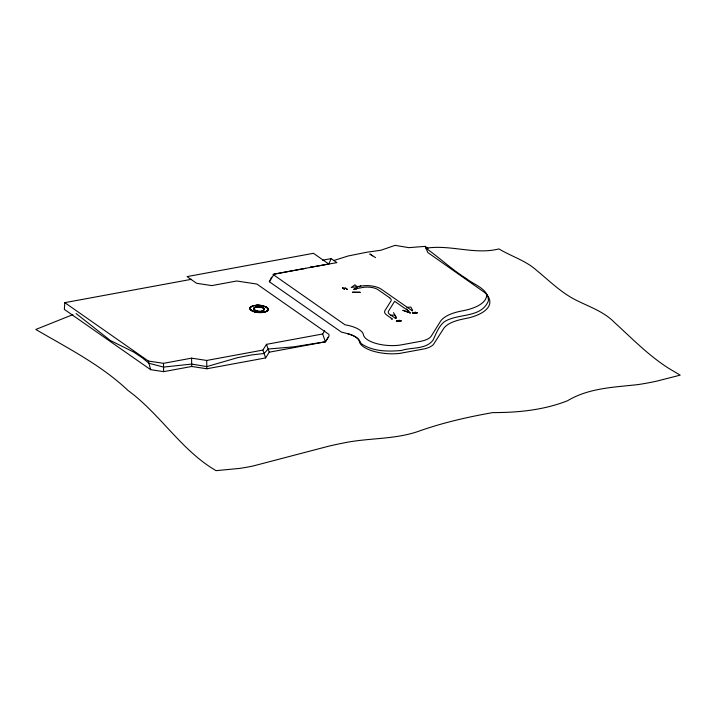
<?xml version="1.0" encoding="UTF-8"?>
<svg xmlns="http://www.w3.org/2000/svg" width="716" height="716" viewBox="0 0 716 716"><rect width="100%" height="100%" fill="white"/><g stroke="black" fill="none" stroke-linecap="round" stroke-linejoin="round"><path stroke-width="1.07" d="M191.566 279.285L64.798 302.653L64.342 309.393L150.62 369.671L163.651 371.649L191.736 366.476L206.852 368.767L265.618 357.928L269.234 352.183L325.413 341.827L329.02 336.081L328.93 334.399L256.874 284.055L236.719 280.994L211.748 285.603L196.631 283.303L187.046 276.609L313.447 253.303L328.787 264.025L331.168 258.628L336.923 262.647L310.413 267.229L312.292 266.764M72.871 314.628L35.8 329.458C67.608 348.083 101.019 364.883 128.075 390.524C160.294 414.081 181.291 450.427 216.026 470.654L239.296 468.443A271.239 209.009 -55.1 0 0 253.33 465.937L328.644 446.202A452.154 348.406 -55.1 0 1 342.722 443.15C367.415 437.798 393.29 439.785 417.464 431.676C441.897 422.879 467.226 417.133 492.733 412.595C518.044 412.64 543.757 410.098 567.502 400.763C588.982 387.875 613.863 387.329 637.947 384.599A348.441 268.491 -55.1 0 0 656.679 381.154L680.2 375.139L668.61 368.284A359.674 180.674 79.6 0 1 657.109 360.246C641.921 348.79 628.523 335.231 614.48 322.46C604.098 311.764 589.814 306.985 576.801 300.514C561.595 293.113 549.593 281.021 536.66 270.424C525.723 260.481 511.34 256.444 498.954 248.917C474.78 255.093 450.337 244.326 425.957 248.228C439.714 257.841 451.894 269.592 466.188 278.452C473.876 284.861 489.001 288.897 488.393 300.997C480.83 318.674 457.685 312.865 443.956 322.003C438.559 326.693 436.044 333.772 433.073 340.091C426.083 349.641 411.727 347.072 401.587 350.437C388.036 351.726 372.544 351.61 361.043 343.51C358.143 335.509 348.728 333.969 341.416 332.099L269.359 281.755L271.597 277.181M269.359 281.755L274.165 274.094L328.787 264.025M64.798 302.653L148.364 361.043L163.481 363.334L191.575 358.152L206.691 360.452L262.87 350.088L266.477 344.342L322.656 333.987L324.724 330.702M328.08 337.576L325.386 341.765L293.605 346.848L268.133 349.041L264.07 353.507L251.719 354.912L237.694 357.642L206.817 366.601L191.691 364.068L163.561 367.093L148.946 363.272L142.403 357.884L133.758 352.093L110.434 340.556L76.111 313.554M355.915 289.38L357.544 288.145M359.172 286.91L360.792 285.666M333.987 260.463L348.155 255.979L366.905 252.211L380.912 250.26L395.116 245.346L408.827 247.655L425.161 246.376L428.034 248.38M412.461 312.865L415.584 312.292L412.461 312.865L414.448 313.366L417.562 312.785L414.439 313.357M396.378 320.911L399.492 320.338L396.369 320.911L398.356 321.412L401.47 320.831L398.347 321.403M322.558 260.212L331.168 258.628M305.714 268.348L272.939 274.389L344.996 324.787L347.493 325.261A25.32 9.934 3.9 0 1 363.46 334.936A25.427 9.979 3.9 0 0 389.432 345.551A24.514 9.621 3.9 0 0 401.569 344.826L420.319 341.38A24.541 9.63 3.9 0 0 431.318 336.037L440.564 321.207A48.616 19.072 3.9 0 1 462.178 310.896A51.489 20.2 3.9 0 0 486.629 294.294M407.01 307.379L410.886 307.083L412.667 310.44L411.879 310.583L412.335 310.878L381.207 289.148A14.678 5.764 3.9 0 0 361.052 286.087L351.207 287.483L354.975 284.798L357.338 286.892L354.08 289.488L353.606 289.157L362.967 287.429A11.009 4.323 3.9 0 1 378.084 289.72L389.629 297.793M390.73 315.291L394.597 314.995L396.378 318.351L395.599 318.495L389.844 314.476A11.009 4.323 3.9 0 1 388.52 311.129L394.632 301.293L409.212 311.451L407.986 311.308L406.67 308.829M342.436 287.859L344.36 289.201L342.436 287.859L345.497 288.127L347.421 289.461L345.497 288.127M375.578 257.644L369.796 253.992L372.687 255.818M389.585 297.758L390.256 298.304A11.009 4.323 3.9 0 1 390.918 301.105L384.957 310.592A14.678 5.764 3.9 0 0 386.73 315.049L392.475 319.076L391.697 319.22L391.33 318.513M393.505 312.632L396.216 317.099M425.161 246.376L427.819 252.533L484.75 292.584A55.168 21.65 3.9 0 1 469.571 317.662L461.023 319.506A44.938 17.631 3.9 0 0 443.66 328.51L433.341 344.638A28.219 11.071 3.9 0 1 424.785 348.799L399.779 353.391A28.184 11.053 3.9 0 1 389.074 353.74A29.105 11.42 3.9 0 1 359.888 343.036L359.11 340.637A21.641 8.494 3.9 0 0 347.725 333.745M322.656 333.987L325.413 341.827M266.477 344.342L269.234 352.183M262.87 350.088L265.618 357.928M148.364 361.043L150.62 369.671M206.691 360.452L206.852 368.767M191.575 358.152L191.736 366.476M163.481 363.334L163.651 371.649M257.787 310.932A5.289 2.076 3.9 0 1 254.368 307.719A5.289 2.076 3.9 0 1 262.638 307.674A5.289 2.076 3.9 0 1 261.77 310.905M267.077 310.986A9.174 3.598 3.9 0 1 265.672 311.675M263.819 312.158A9.174 3.598 3.9 0 1 252.721 311.066A9.174 3.598 3.9 0 1 250.967 306.627M256.409 305.195A9.174 3.598 3.9 0 1 262.665 305.705M265.314 306.546A9.174 3.598 3.9 0 1 267.802 308.283M268.178 309.24A9.174 3.598 3.9 0 1 267.927 310.162M253.84 308.56A5.2 2.041 3.9 0 1 253.974 308.041M255.254 307.182A5.2 2.041 3.9 0 1 256.301 306.913A5.289 2.076 3.9 0 0 255.191 307.155M262.584 307.531A5.2 2.041 3.9 0 0 260.23 306.887A5.289 2.076 3.9 0 1 262.656 307.504M263.989 308.515A5.2 2.041 3.9 0 0 263.443 307.996A5.289 2.076 3.9 0 1 264.079 308.507M266.916 310.941A8.995 3.526 3.9 0 1 265.538 311.612M263.721 312.087A8.995 3.526 3.9 0 1 256.937 312.122M254.744 311.666A8.995 3.526 3.9 0 1 252.506 306M254.323 305.526A8.995 3.526 3.9 0 1 261.107 305.49M263.291 305.947A8.995 3.526 3.9 0 1 267.748 310.135M253.741 308.56A5.289 2.076 3.9 0 1 253.885 308.032M360.139 292.316L352.505 292.244L360.139 292.316M410.366 312.981L402.911 310.341L410.366 312.981M255.433 310.467A5.2 2.041 3.9 0 0 264.043 309.947A5.2 2.041 3.9 0 0 257.518 307.146A5.2 2.041 3.9 0 0 255.433 310.467M252.838 311.192A8.995 3.526 3.9 0 0 267.739 310.296A8.995 3.526 3.9 0 0 256.453 305.437A9.174 3.598 3.9 0 0 252.712 311.236A9.174 3.598 3.9 0 0 267.918 310.323A9.174 3.598 3.9 0 0 256.4 305.365A8.995 3.526 3.9 0 0 252.838 311.192"/></g></svg>
